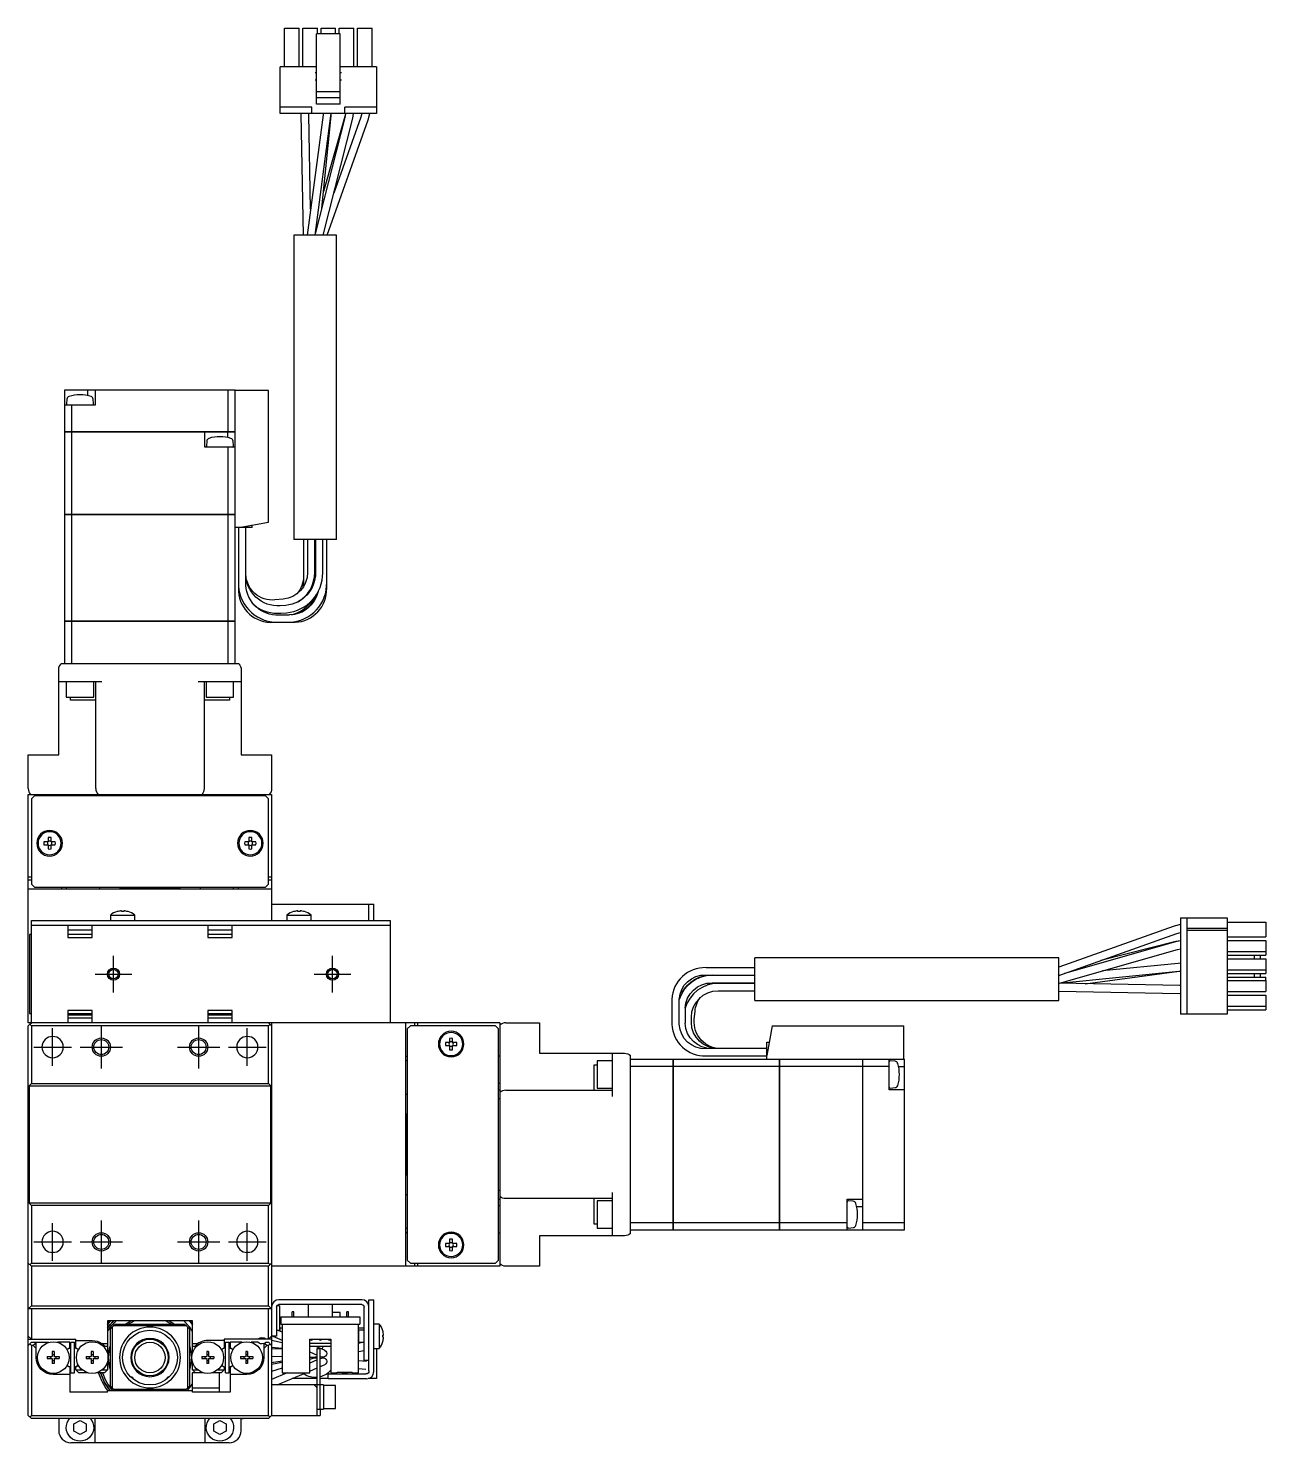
# Model space of a CAD drawing. Extents: x 0 to 1102, y -8 to 887.
# Drawn here: x 898.9 to 1102.3, y 330.4 to 562.8 of the extents above; entities that cross this region are included whole.
import ezdxf

# ---------------------------------------------------------------- set-up
doc = ezdxf.new("R2010")
doc.units = 0
doc.header["$LTSCALE"] = 0.5
doc.linetypes.add('CENTER', pattern=[50.8, 31.75, -6.35, 6.35, -6.35])
for name, color, linetype in [('MSM_CENTER', 1, 'CENTER'), ('MSM_CONTINUOUS', 7, 'CONTINUOUS'), ('MSM_NARROW', 5, 'CONTINUOUS')]:
    doc.layers.add(name, color=color, linetype=linetype)

msp = doc.modelspace()

# ---------------------------------------------------------------- linework, layer by layer
at = {"layer": 'MSM_CENTER'}
for p, q in [((912.9, 404.4), (912.9, 410.4)), ((948.9, 404.4), (948.9, 410.4)), ((909.9, 407.4), (915.9, 407.4)), ((945.9, 407.4), (951.9, 407.4)), ((902.9, 392.3), (902.9, 398.5)), ((910.9, 398.9), (910.9, 391.9)), ((926.9, 398.9), (926.9, 391.9)), ((934.9, 392.3), (934.9, 398.5)), ((899.8, 395.4), (906, 395.4)), ((907.4, 395.4), (914.4, 395.4)), ((923.4, 395.4), (930.4, 395.4)), ((931.8, 395.4), (938, 395.4)), ((902.9, 360.3), (902.9, 366.5)), ((910.9, 366.9), (910.9, 359.9)), ((926.9, 366.9), (926.9, 359.9)), ((934.9, 360.3), (934.9, 366.5)), ((899.8, 363.4), (906, 363.4)), ((907.4, 363.4), (914.4, 363.4)), ((923.4, 363.4), (930.4, 363.4)), ((931.8, 363.4), (938, 363.4))]:
    msp.add_line(p, q, dxfattribs=at)
at = {"layer": 'MSM_CONTINUOUS'}
for p, q in [((941.02, 556.45), (941.02, 562.8)), ((941.02, 562.8), (943.42, 562.8)), ((943.42, 556.45), (943.42, 562.8)), ((944.02, 556.45), (944.02, 562.8)), ((944.02, 562.8), (946.42, 562.8)), ((946.42, 561.91), (946.42, 562.8)), ((947.02, 561.91), (947.02, 562.8)), ((947.02, 562.8), (949.42, 562.8)), ((949.42, 561.91), (949.42, 562.8)), ((950.02, 561.91), (950.02, 562.8)), ((950.02, 562.8), (952.42, 562.8)), ((952.42, 556.45), (952.42, 562.8)), ((953.02, 556.45), (953.02, 562.8)), ((953.02, 562.8), (955.42, 562.8)), ((955.42, 556.45), (955.42, 562.8)), ((946.29, 550.35), (946.29, 561.91)), ((950.15, 561.91), (946.29, 561.91)), ((950.15, 550.35), (950.15, 561.91)), ((940.3, 548.8), (940.3, 556.45)), ((946.29, 556.45), (940.3, 556.45)), ((946.29, 555.5), (946.04, 555.5)), ((956.15, 556.45), (950.15, 556.45)), ((950.4, 555.5), (950.15, 555.5)), ((956.15, 556.45), (956.15, 548.8)), ((946.04, 554.35), (946.29, 554.35)), ((950.15, 554.35), (950.4, 554.35)), ((950.15, 552.37), (946.29, 552.37)), ((950.15, 551.35), (946.29, 551.35)), ((945.49, 549.82), (940.3, 549.82)), ((956.15, 548.8), (940.3, 548.8)), ((943.7, 548.8), (943.7, 548.69)), ((943.7, 548.8), (943.7, 548.62)), ((943.7, 548.69), (944.1, 528.8)), ((947.36, 548.56), (944.74, 528.8)), ((945, 548.65), (945, 548.8)), ((945.31, 533.1), (945, 548.65)), ((945.49, 548.8), (945.49, 549.82)), ((950.15, 550.35), (946.29, 550.35)), ((947.38, 548.8), (947.36, 548.56)), ((948.65, 548.39), (948.69, 548.8)), ((948.66, 548.39), (948.69, 548.8)), ((951.04, 548.8), (950.93, 548.31)), ((956.15, 549.82), (950.95, 549.82)), ((950.95, 548.8), (950.95, 549.82)), ((951.05, 548.8), (950.96, 548.36)), ((952.22, 548.04), (952.36, 548.8)), ((953.71, 548.8), (953.54, 548.2)), ((954.77, 547.77), (955.03, 548.8)), ((954.77, 547.76), (955.03, 548.8)), ((946.05, 528.8), (948.65, 548.39)), ((950.96, 548.36), (946.08, 529.02)), ((947.14, 533.22), (948.66, 548.39)), ((947.37, 528.8), (952.22, 548.04)), ((950.93, 548.31), (947.42, 535.99)), ((948.04, 528.8), (954.77, 547.77)), ((953.55, 548.2), (949.12, 535.73)), ((949.55, 528.8), (942.55, 528.8)), ((942.55, 528.8), (942.55, 478.8)), ((949.55, 478.8), (949.55, 528.8)), ((904.9, 496.51), (904.9, 503.4)), ((904.9, 503.4), (932.9, 503.4)), ((908.65, 503.4), (908.65, 502.46)), ((909.9, 503.4), (909.9, 500.9)), ((931.74, 496.51), (931.74, 503.4)), ((932.9, 465.4), (932.9, 503.4)), ((938.4, 503.3), (932.9, 503.3)), ((938.4, 481.67), (938.4, 503.3)), ((909.9, 500.9), (904.9, 500.9)), ((905.23, 501.88), (905.17, 501.11)), ((906.05, 496.51), (906.05, 500.9)), ((909.63, 501.11), (909.56, 501.88)), ((904.9, 496.51), (932.9, 496.51)), ((904.9, 482.9), (904.9, 496.5)), ((932.9, 496.5), (904.9, 496.5)), ((904.91, 496.5), (904.91, 496.51)), ((906.05, 482.9), (906.05, 496.5)), ((906.06, 496.5), (906.06, 496.51)), ((927.9, 494), (927.9, 496.5)), ((931.65, 496.5), (931.65, 495.57)), ((931.74, 496.5), (931.74, 496.51)), ((932.89, 496.5), (932.89, 496.51)), ((932.9, 494), (927.9, 494)), ((928.23, 494.99), (928.17, 494.22)), ((931.74, 482.9), (931.74, 494)), ((932.63, 494.22), (932.56, 494.99)), ((904.9, 482.9), (932.9, 482.9)), ((904.9, 465.4), (904.9, 482.89)), ((932.9, 482.89), (904.9, 482.89)), ((904.91, 482.9), (904.91, 482.89)), ((906.05, 465.4), (906.05, 482.89)), ((906.06, 482.9), (906.06, 482.89)), ((931.74, 482.9), (931.74, 482.89)), ((931.74, 465.4), (931.74, 482.89)), ((932.89, 482.9), (932.89, 482.89)), ((933.5, 480.8), (938.4, 481.67)), ((935.7, 480.8), (935.7, 481.19)), ((935.7, 480.8), (932.9, 480.8)), ((933.45, 480.8), (933.45, 470.8)), ((934.65, 471.8), (934.65, 480.8)), ((949.55, 478.8), (942.55, 478.8)), ((944.15, 478.8), (944.15, 471.8)), ((944.8, 478.8), (944.8, 473.38)), ((946, 473.38), (946, 478.8)), ((946.1, 478.8), (946.1, 473.36)), ((947.3, 473.36), (947.3, 478.8)), ((947.95, 470.8), (947.95, 478.8)), ((944.15, 471.8), (944.02, 470.88)), ((940.8, 469), (939.41, 468.88)), ((941.24, 467.97), (940.31, 467.9)), ((904.9, 465.4), (932.9, 465.4)), ((904.9, 458.4), (904.9, 465.39)), ((932.9, 465.39), (904.9, 465.39)), ((904.91, 465.4), (904.91, 465.39)), ((906.05, 458.4), (906.05, 465.39)), ((906.06, 465.4), (906.06, 465.39)), ((931.74, 465.4), (931.74, 465.39)), ((931.74, 458.4), (931.74, 465.39)), ((932.89, 465.4), (932.89, 465.39)), ((932.9, 458.4), (932.9, 465.39)), ((938.65, 465.2), (942.74, 465.2)), ((941.82, 466.4), (939.57, 466.4)), ((940.41, 466.7), (941.33, 466.78)), ((933.51, 458.4), (904.28, 458.4)), ((903.9, 443.4), (903.9, 457.4)), ((933.9, 457.4), (933.9, 443.4)), ((911, 455.4), (903.9, 455.4)), ((905.15, 455.4), (905.15, 452.9)), ((909.65, 452.9), (909.65, 455.4)), ((910, 437.9), (910, 455.4)), ((933.9, 455.4), (926.8, 455.4)), ((927.8, 455.4), (927.8, 437.9)), ((928.15, 455.4), (928.15, 452.9)), ((932.65, 452.9), (932.65, 455.4)), ((905.15, 452.9), (909.65, 452.9)), ((905.82, 452.4), (905.82, 452.9)), ((910, 452.4), (905.82, 452.4)), ((931.98, 452.4), (927.8, 452.4)), ((928.15, 452.9), (932.65, 452.9)), ((931.98, 452.9), (931.98, 452.4)), ((898.9, 443.4), (903.9, 443.4)), ((898.9, 437.9), (898.9, 443.4)), ((933.9, 443.4), (938.9, 443.4)), ((938.9, 443.4), (938.9, 437.9)), ((898.9, 399.4), (898.9, 436.9)), ((898.9, 436.9), (938.9, 436.9)), ((899.9, 436.7), (899.4, 436.2)), ((899.4, 436.2), (899.4, 422.2)), ((937.9, 436.7), (899.9, 436.7)), ((904.4, 436.9), (904.4, 436.7)), ((908.9, 436.9), (908.9, 436.7)), ((909.9, 436.7), (909.9, 436.9)), ((911.4, 436.9), (911.4, 436.7)), ((926.4, 436.7), (926.4, 436.9)), ((927.9, 436.7), (927.9, 436.9)), ((928.9, 436.7), (928.9, 436.9)), ((933.4, 436.7), (933.4, 436.9)), ((938.4, 436.2), (937.9, 436.7)), ((938.4, 422.2), (938.4, 436.2)), ((938.9, 436.9), (938.9, 416.2)), ((902.16, 429.14), (901.48, 429.14)), ((901.48, 428.66), (902.16, 428.66)), ((902.16, 429.82), (902.16, 429.14)), ((902.16, 428.66), (902.16, 427.98)), ((902.64, 429.14), (902.64, 429.82)), ((903.32, 429.14), (902.64, 429.14)), ((902.64, 428.66), (903.32, 428.66)), ((902.64, 427.98), (902.64, 428.66)), ((935.16, 429.14), (934.48, 429.14)), ((934.48, 428.66), (935.16, 428.66)), ((935.16, 429.82), (935.16, 429.14)), ((935.16, 428.66), (935.16, 427.98)), ((935.64, 429.14), (935.64, 429.82)), ((936.32, 429.14), (935.64, 429.14)), ((935.64, 428.66), (936.32, 428.66)), ((935.64, 427.98), (935.64, 428.66)), ((898.9, 423.4), (899.4, 423.4)), ((938.4, 423.4), (938.9, 423.4)), ((898.9, 422.9), (899.4, 422.9)), ((898.9, 421.4), (938.9, 421.4)), ((899.4, 422.2), (899.9, 421.7)), ((899.9, 421.7), (937.9, 421.7)), ((904.4, 421.4), (904.4, 421.7)), ((905.15, 421.7), (905.15, 421.4)), ((910.65, 421.4), (910.65, 421.7)), ((913.9, 421.7), (913.9, 421.6)), ((913.9, 421.6), (923.9, 421.6)), ((913.9, 421.6), (914.1, 421.4)), ((923.7, 421.4), (923.9, 421.6)), ((923.9, 421.6), (923.9, 421.7)), ((927.15, 421.7), (927.15, 421.4)), ((932.65, 421.4), (932.65, 421.7)), ((933.4, 421.7), (933.4, 421.4)), ((937.9, 421.7), (938.4, 422.2)), ((938.4, 422.9), (938.9, 422.9)), ((938.9, 418.9), (955.7, 418.9)), ((954.9, 416.2), (954.9, 418.9)), ((955.7, 416.2), (955.7, 418.9)), ((899.4, 416.2), (958.4, 416.2)), ((899.4, 399.4), (899.4, 416.2)), ((912.4, 417.1), (916.4, 417.1)), ((912.4, 417.1), (912.4, 416.2)), ((913.51, 417.67), (913.51, 417.68)), ((914.22, 417.67), (914.22, 417.79)), ((914.58, 417.67), (914.22, 417.67)), ((914.58, 417.79), (914.58, 417.67)), ((915.29, 417.68), (915.28, 417.67)), ((916.4, 416.2), (916.4, 417.1)), ((941.4, 417.1), (945.4, 417.1)), ((941.4, 417.1), (941.4, 416.2)), ((942.51, 417.67), (942.51, 417.68)), ((943.22, 417.67), (943.22, 417.79)), ((943.58, 417.67), (943.22, 417.67)), ((943.58, 417.79), (943.58, 417.67)), ((944.29, 417.68), (944.28, 417.67)), ((945.4, 416.2), (945.4, 417.1)), ((958.4, 416.2), (958.4, 399.4)), ((1088.3, 416.65), (1088.3, 400.8)), ((1088.3, 416.65), (1095.95, 416.65)), ((1089.32, 416.65), (1089.32, 400.8)), ((1095.95, 416.65), (1095.95, 400.8)), ((899.1, 413.9), (899.1, 400.9)), ((899.4, 413.9), (899.1, 413.9)), ((958.4, 415.4), (899.4, 415.4)), ((905.4, 415.4), (905.4, 413.4)), ((909.4, 414.6), (905.4, 414.6)), ((909.4, 413.9), (905.4, 413.9)), ((909.4, 413.4), (909.4, 415.4)), ((928.4, 415.4), (928.4, 413.4)), ((932.4, 414.6), (928.4, 414.6)), ((932.4, 413.9), (928.4, 413.9)), ((932.4, 413.4), (932.4, 415.4)), ((1087.26, 415.28), (1068.3, 408.54)), ((1068.3, 407.16), (1087.7, 414.05)), ((1088.3, 415.54), (1087.26, 415.28)), ((1087.69, 414.05), (1088.3, 414.21)), ((1087.7, 414.05), (1088.3, 414.22)), ((1095.95, 414.87), (1089.32, 414.87)), ((1095.95, 414.57), (1089.32, 414.57)), ((1095.95, 415.92), (1102.3, 415.92)), ((1102.3, 415.92), (1102.3, 413.52)), ((905.4, 413.4), (909.4, 413.4)), ((928.4, 413.4), (932.4, 413.4)), ((1068.38, 405.9), (1087.8, 411.43)), ((1087.45, 412.69), (1069.23, 407.49)), ((1087.53, 412.73), (1075.22, 409.62)), ((1088.3, 412.86), (1087.45, 412.69)), ((1088.3, 412.87), (1087.53, 412.73)), ((1087.8, 411.43), (1088.3, 411.55)), ((1095.95, 413.52), (1102.3, 413.52)), ((1095.95, 412.92), (1102.3, 412.92)), ((1102.3, 412.92), (1102.3, 411.12)), ((1018.3, 403.05), (1018.3, 410.05)), ((1068.3, 410.05), (1018.3, 410.05)), ((1068.3, 403.05), (1068.3, 410.05)), ((1087.89, 409.16), (1075.48, 407.92)), ((1088.3, 409.19), (1087.89, 409.16)), ((1095.95, 411.12), (1102.3, 411.12)), ((1095.95, 410.52), (1102.3, 410.52)), ((1095.95, 409.92), (1102.3, 409.92)), ((1100.41, 410.52), (1100.41, 409.92)), ((1101.41, 410.52), (1101.41, 409.92)), ((1102.3, 411.12), (1102.3, 410.52)), ((1102.3, 409.92), (1102.3, 408.12)), ((1009.76, 407.05), (1009.35, 406.82)), ((1018.3, 408.45), (1010.3, 408.45)), ((1010.3, 407.25), (1018.3, 407.25)), ((1018.3, 407.15), (1011.3, 407.15)), ((1068.42, 405.91), (1088.02, 407.87)), ((1072.6, 405.82), (1088.05, 407.86)), ((1088.02, 407.87), (1088.3, 407.89)), ((1095.95, 408.12), (1102.3, 408.12)), ((1095.95, 407.52), (1102.3, 407.52)), ((1095.95, 406.92), (1102.3, 406.92)), ((1100.41, 407.52), (1100.41, 406.92)), ((1101.41, 407.52), (1101.41, 406.92)), ((1102.3, 408.12), (1102.3, 407.52)), ((1102.3, 406.32), (1102.3, 406.92)), ((1010.59, 405.8), (1010.56, 405.79)), ((1010.56, 405.79), (1010.58, 405.8)), ((1010.58, 405.8), (1011.8, 405.95)), ((1011.3, 405.85), (1010.59, 405.8)), ((1011.3, 405.95), (1018.3, 405.95)), ((1018.3, 405.85), (1011.3, 405.85)), ((1012.3, 404.65), (1018.3, 404.65)), ((1088.21, 405.5), (1068.3, 405.9)), ((1068.3, 404.6), (1088.19, 404.2)), ((1088.3, 405.5), (1088.15, 405.5)), ((1088.3, 405.5), (1088.21, 405.5)), ((1095.95, 406.32), (1102.3, 406.32)), ((1095.95, 404.52), (1102.3, 404.52)), ((1102.3, 406.32), (1102.3, 404.52)), ((1004.7, 403.25), (1004.7, 399.15)), ((1005.9, 399.15), (1005.9, 403.25)), ((1005.91, 403.25), (1005.9, 403.21)), ((1018.3, 403.05), (1068.3, 403.05)), ((1088.19, 404.2), (1088.3, 404.2)), ((1095.95, 403.92), (1102.3, 403.92)), ((1095.95, 402.12), (1102.3, 402.12)), ((1102.3, 403.92), (1102.3, 402.12)), ((1102.3, 402.12), (1102.3, 401.52)), ((899.1, 400.9), (899.4, 400.9)), ((905.4, 401.4), (905.4, 399.4)), ((909.4, 401.4), (905.4, 401.4)), ((905.4, 400.9), (909.4, 400.9)), ((905.4, 400.7), (909.4, 400.7)), ((905.4, 400.2), (906.34, 400.2)), ((906.34, 400.2), (908.45, 400.2)), ((908.45, 400.2), (909.4, 400.2)), ((909.4, 399.4), (909.4, 401.4)), ((932.4, 401.4), (928.4, 401.4)), ((928.4, 401.4), (928.4, 399.4)), ((928.4, 400.9), (932.4, 400.9)), ((928.4, 400.7), (932.4, 400.7)), ((928.4, 400.2), (929.34, 400.2)), ((929.34, 400.2), (931.45, 400.2)), ((931.45, 400.2), (932.4, 400.2)), ((932.4, 399.4), (932.4, 401.4)), ((1006.9, 399.31), (1006.9, 401.79)), ((1007.9, 399.46), (1007.9, 400.34)), ((1008.37, 399.92), (1008.49, 401.3)), ((1095.95, 400.8), (1088.3, 400.8)), ((1095.95, 401.52), (1102.3, 401.52)), ((976.4, 399.4), (898.9, 399.4)), ((898.9, 398.9), (899.15, 399.15)), ((898.9, 334.9), (898.9, 398.9)), ((899.15, 399.15), (899.4, 399.4)), ((899.15, 399.15), (899.4, 398.9)), ((899.4, 398.9), (899.4, 389.4)), ((938.4, 398.9), (899.4, 398.9)), ((938.4, 399.4), (938.9, 398.9)), ((938.4, 398.9), (938.65, 399.15)), ((938.4, 389.4), (938.4, 398.9)), ((938.9, 399.4), (938.9, 334.9)), ((960.9, 399.4), (960.9, 359.4)), ((961.7, 398.9), (961.2, 398.4)), ((961.2, 398.4), (961.2, 360.4)), ((975.7, 398.9), (961.7, 398.9)), ((962.4, 399.4), (962.4, 398.9)), ((962.9, 399.4), (962.9, 398.9)), ((976.2, 398.4), (975.7, 398.9)), ((976.2, 360.4), (976.2, 398.4)), ((976.4, 399.4), (976.4, 359.4)), ((977.4, 399.4), (982.9, 399.4)), ((982.9, 399.4), (982.9, 394.4)), ((1021.16, 398.9), (1020.3, 394)), ((1021.16, 398.9), (1042.8, 398.9)), ((1042.8, 393.4), (1042.8, 398.9)), ((968.16, 396.14), (967.48, 396.14)), ((967.48, 395.66), (968.16, 395.66)), ((968.16, 396.82), (968.16, 396.14)), ((968.16, 395.66), (968.16, 394.98)), ((968.64, 396.14), (968.64, 396.82)), ((969.32, 396.14), (968.64, 396.14)), ((968.64, 394.98), (968.64, 395.66)), ((968.64, 395.66), (969.32, 395.66)), ((1020.3, 395.15), (1010.3, 395.15)), ((1012.78, 395.15), (1012.54, 395.16)), ((1020.3, 393.4), (1020.3, 396.2)), ((1020.3, 396.2), (1020.68, 396.2)), ((960.9, 393.9), (961.2, 393.9)), ((961.2, 393.15), (960.9, 393.15)), ((976.4, 393.9), (976.2, 393.9)), ((982.9, 394.4), (996.9, 394.4)), ((992.4, 393.15), (992.4, 388.65)), ((994.9, 393.15), (992.4, 393.15)), ((994.9, 387.3), (994.9, 394.4)), ((997.9, 364.78), (997.9, 394.02)), ((997.9, 393.4), (1004.89, 393.4)), ((1004.89, 365.4), (1004.89, 393.4)), ((1004.9, 393.39), (1004.89, 393.39)), ((1004.9, 393.4), (1004.9, 365.4)), ((1004.9, 393.4), (1042.9, 393.4)), ((1010.3, 393.95), (1020.3, 393.95)), ((1022.39, 365.4), (1022.39, 393.4)), ((1022.4, 393.39), (1022.39, 393.39)), ((1022.4, 393.4), (1022.4, 365.4)), ((1036, 393.4), (1036, 365.4)), ((1036, 393.39), (1036.01, 393.39)), ((1036.01, 393.4), (1036.01, 365.4)), ((1040.4, 388.4), (1040.4, 393.4)), ((1041.37, 393.07), (1040.6, 393.13)), ((1042.9, 365.4), (1042.9, 393.4)), ((991.9, 392.48), (992.4, 392.48)), ((991.9, 388.3), (991.9, 392.48)), ((997.9, 392.25), (1004.89, 392.25)), ((1004.9, 392.24), (1004.89, 392.24)), ((1004.9, 392.25), (1022.39, 392.25)), ((1022.4, 392.24), (1022.39, 392.24)), ((1022.4, 392.25), (1036, 392.25)), ((1036, 392.24), (1036.01, 392.24)), ((1036.01, 392.25), (1040.4, 392.25)), ((1042.9, 392.15), (1041.95, 392.15)), ((899.4, 389.4), (899.05, 389.05)), ((899.05, 389.05), (899.05, 369.75)), ((899.05, 389.05), (938.75, 389.05)), ((899.4, 389.4), (938.4, 389.4)), ((938.75, 389.05), (938.4, 389.4)), ((938.75, 369.75), (938.75, 389.05)), ((976.4, 389.4), (976.2, 389.4)), ((976.2, 388.4), (976.4, 388.4)), ((977.4, 388.3), (994.9, 388.3)), ((992.4, 388.65), (994.9, 388.65)), ((1042.9, 388.4), (1040.4, 388.4)), ((1040.6, 388.67), (1041.37, 388.74)), ((960.9, 387.65), (961.2, 387.65)), ((976.4, 386.9), (976.2, 386.9)), ((961.1, 384.4), (960.9, 384.2)), ((961.1, 384.4), (961.1, 374.4)), ((961.2, 384.4), (961.1, 384.4)), ((960.9, 374.6), (961.1, 374.4)), ((961.1, 374.4), (961.2, 374.4)), ((976.2, 371.9), (976.4, 371.9)), ((899.05, 369.75), (899.4, 369.4)), ((938.75, 369.75), (899.05, 369.75)), ((938.4, 369.4), (938.75, 369.75)), ((961.2, 371.15), (960.9, 371.15)), ((976.2, 370.4), (976.4, 370.4)), ((994.9, 370.5), (977.4, 370.5)), ((991.9, 366.32), (991.9, 370.5)), ((992.4, 370.15), (992.4, 365.65)), ((994.9, 370.15), (992.4, 370.15)), ((994.9, 364.4), (994.9, 371.5)), ((1033.5, 370.4), (1036, 370.4)), ((1033.5, 365.4), (1033.5, 370.4)), ((1034.48, 370.07), (1033.71, 370.13)), ((899.4, 369.4), (899.4, 359.9)), ((938.4, 369.4), (899.4, 369.4)), ((938.4, 359.9), (938.4, 369.4)), ((976.2, 369.4), (976.4, 369.4)), ((1036, 369.15), (1035.06, 369.15)), ((960.9, 365.65), (961.2, 365.65)), ((961.2, 364.9), (960.9, 364.9)), ((976.2, 364.9), (976.4, 364.9)), ((992.4, 366.32), (991.9, 366.32)), ((992.4, 365.65), (994.9, 365.65)), ((997.9, 366.56), (1004.89, 366.56)), ((997.9, 365.4), (1004.89, 365.4)), ((1004.9, 366.57), (1004.89, 366.57)), ((1004.9, 365.41), (1004.89, 365.41)), ((1004.9, 366.56), (1022.39, 366.56)), ((1004.9, 365.4), (1022.39, 365.4)), ((1022.4, 366.57), (1022.39, 366.57)), ((1022.4, 365.41), (1022.39, 365.41)), ((1022.4, 366.56), (1033.5, 366.56)), ((1022.4, 365.4), (1036, 365.4)), ((1033.71, 365.67), (1034.48, 365.74)), ((1036, 366.57), (1036.01, 366.57)), ((1036, 365.41), (1036.01, 365.41)), ((1036.01, 366.56), (1042.9, 366.56)), ((1036.01, 365.4), (1042.9, 365.4)), ((968.16, 363.14), (967.48, 363.14)), ((967.48, 362.66), (968.16, 362.66)), ((968.16, 363.82), (968.16, 363.14)), ((968.16, 362.66), (968.16, 361.98)), ((968.64, 363.14), (968.64, 363.82)), ((969.32, 363.14), (968.64, 363.14)), ((968.64, 361.98), (968.64, 362.66)), ((968.64, 362.66), (969.32, 362.66)), ((996.9, 364.4), (982.9, 364.4)), ((982.9, 364.4), (982.9, 359.4)), ((903.1, 361.66), (902.7, 361.66)), ((935.1, 361.66), (934.7, 361.66)), ((961.2, 360.4), (961.7, 359.9)), ((975.7, 359.9), (976.2, 360.4)), ((899.4, 359.4), (898.9, 359.9)), ((899.4, 359.9), (899.15, 359.65)), ((899.4, 359.9), (938.4, 359.9)), ((899.4, 359.4), (899.4, 352.9)), ((938.4, 359.4), (899.4, 359.4)), ((938.9, 359.9), (938.4, 359.4)), ((938.65, 359.65), (938.4, 359.9)), ((938.4, 352.9), (938.4, 359.4)), ((976.4, 359.4), (938.9, 359.4)), ((961.7, 359.9), (975.7, 359.9)), ((962.4, 359.9), (962.4, 359.4)), ((962.9, 359.9), (962.9, 359.4)), ((982.9, 359.4), (977.4, 359.4)), ((953.7, 353.9), (940.1, 353.9)), ((954.9, 342.2), (954.9, 353.9)), ((954.9, 353.9), (955.7, 353.9)), ((955.7, 342.1), (955.7, 353.9)), ((898.9, 352.4), (899.4, 352.9)), ((938.9, 352.4), (898.9, 352.4)), ((899.4, 352.9), (938.4, 352.9)), ((899.4, 352.4), (899.4, 347.4)), ((938.4, 352.9), (938.9, 352.4)), ((938.4, 347.4), (938.4, 352.4)), ((939.7, 352.7), (939.7, 347.9)), ((940.2, 352.9), (939.75, 352.9)), ((953.7, 353.1), (940.1, 353.1)), ((940.2, 352.9), (940.2, 348.9)), ((940.4, 351.1), (953.4, 351.1)), ((940.4, 351.1), (940.4, 349.9)), ((942.27, 351.1), (942.27, 351.9)), ((942.52, 351.9), (942.27, 351.9)), ((942.52, 351.1), (942.52, 351.9)), ((944.9, 353.1), (944.9, 351.1)), ((948.9, 351.1), (948.9, 353.1)), ((950.15, 351.78), (948.9, 351.78)), ((950.15, 351.1), (950.15, 351.78)), ((951.52, 351.9), (951.27, 351.9)), ((951.27, 351.1), (951.27, 351.9)), ((951.52, 351.1), (951.52, 351.9)), ((953.4, 351.1), (953.4, 349.9)), ((954.1, 343.9), (954.1, 352.7)), ((925.9, 350.4), (911.9, 350.4)), ((911.9, 350.4), (911.9, 345.12)), ((912.4, 349.1), (913.2, 349.9)), ((912.4, 339.7), (912.4, 349.1)), ((912.7, 349.4), (912.7, 339.4)), ((924.9, 349.6), (912.9, 349.6)), ((913.2, 349.9), (924.6, 349.9)), ((924.6, 349.9), (925.4, 349.1)), ((925.1, 339.4), (925.1, 349.4)), ((925.4, 349.1), (925.4, 339.7)), ((925.9, 345.12), (925.9, 350.4)), ((939.7, 348.9), (940.2, 348.9)), ((940.65, 348.55), (939.82, 348.9)), ((940.65, 349.21), (940.3, 349.21)), ((940.3, 348.7), (940.3, 349.21)), ((940.4, 349.9), (953.4, 349.9)), ((940.65, 349.9), (940.65, 341.9)), ((953.15, 341.9), (953.15, 349.9)), ((954.1, 349.21), (953.15, 349.21)), ((953.2, 348.9), (953.15, 348.85)), ((953.2, 348.9), (953.2, 346.9)), ((954.1, 348.9), (953.2, 348.9)), ((956.59, 349.9), (955.7, 349.9)), ((956.59, 349.9), (956.59, 345.9)), ((957.17, 348.79), (957.17, 348.79)), ((898.9, 347.9), (899.4, 347.4)), ((898.9, 347.4), (906.7, 347.4)), ((899.4, 346.9), (898.9, 346.4)), ((899.4, 346.4), (899.15, 346.65)), ((899.4, 346.9), (902.28, 346.9)), ((899.7, 346.4), (899.4, 346.4)), ((899.4, 346.4), (899.4, 334.9)), ((900.2, 346.76), (899.7, 346.4)), ((899.7, 346.4), (900.2, 345.9)), ((900.2, 344.4), (900.2, 346.9)), ((905.7, 346.9), (903.71, 346.9)), ((905.7, 345.95), (905.7, 346.9)), ((905.9, 341.9), (905.9, 346.9)), ((905.9, 346.9), (906.5, 346.9)), ((906.5, 341.9), (906.5, 346.9)), ((906.7, 345.95), (906.7, 347.4)), ((906.7, 347.2), (909.4, 347.2)), ((910.99, 346.7), (911.9, 346.7)), ((925.9, 346.7), (926.8, 346.7)), ((931.1, 347.2), (928.4, 347.2)), ((938.9, 347.4), (931.1, 347.4)), ((931.1, 347.4), (931.1, 345.95)), ((931.3, 341.9), (931.3, 346.9)), ((931.3, 346.9), (931.9, 346.9)), ((931.9, 341.9), (931.9, 346.9)), ((934.08, 346.9), (932.1, 346.9)), ((932.1, 346.9), (932.1, 345.95)), ((936.64, 346.9), (935.51, 346.9)), ((937.6, 346.7), (937.6, 344.4)), ((937.6, 345.9), (938.1, 346.4)), ((937.65, 346.72), (937.96, 346.9)), ((938.1, 346.4), (937.65, 346.72)), ((937.96, 346.9), (938.4, 346.9)), ((938.4, 346.4), (938.1, 346.4)), ((938.4, 347.4), (938.9, 347.9)), ((938.4, 346.9), (938.9, 346.4)), ((938.65, 346.65), (938.4, 346.4)), ((938.4, 334.9), (938.4, 346.4)), ((939.7, 347.9), (938.9, 347.9)), ((938.9, 347.23), (940.65, 346.85)), ((939.1, 347.9), (940.65, 347.25)), ((945.15, 347.4), (948.65, 347.4)), ((945.15, 341.9), (945.15, 347.4)), ((948.65, 346.7), (945.15, 346.7)), ((948.65, 347.4), (948.65, 341.9)), ((953.15, 346.95), (953.2, 346.9)), ((954.1, 346.9), (953.15, 346.73)), ((953.2, 346.9), (954.1, 346.9)), ((957.17, 348.08), (957.29, 348.08)), ((957.17, 347.72), (957.17, 348.08)), ((957.29, 347.72), (957.17, 347.72)), ((957.17, 347.01), (957.17, 347.02)), ((902, 344.55), (902.79, 344.55)), ((902, 344.55), (902, 344.26)), ((902, 344.26), (902.79, 344.26)), ((902.53, 344.55), (902.53, 344.26)), ((903.14, 345.4), (902.85, 345.4)), ((902.85, 345.4), (902.85, 344.61)), ((902.85, 344.87), (903.14, 344.87)), ((902.85, 344.2), (902.85, 343.4)), ((903.14, 345.4), (903.14, 344.61)), ((903.14, 344.2), (903.14, 343.4)), ((903.2, 344.55), (904, 344.55)), ((903.2, 344.26), (904, 344.26)), ((903.47, 344.26), (903.47, 344.55)), ((904, 344.55), (904, 344.26)), ((905.44, 345.8), (905.7, 345.95)), ((906.7, 345.95), (906.92, 345.82)), ((908.4, 344.55), (909.19, 344.55)), ((908.4, 344.55), (908.4, 344.26)), ((908.4, 344.26), (909.19, 344.26)), ((908.93, 344.55), (908.93, 344.26)), ((909.54, 345.4), (909.25, 345.4)), ((909.25, 345.4), (909.25, 344.61)), ((909.25, 344.87), (909.54, 344.87)), ((909.25, 344.2), (909.25, 343.4)), ((909.54, 345.4), (909.54, 344.61)), ((909.54, 344.2), (909.54, 343.4)), ((909.6, 344.55), (910.4, 344.55)), ((909.6, 344.26), (910.4, 344.26)), ((909.87, 344.26), (909.87, 344.55)), ((910.4, 344.55), (910.4, 344.26)), ((911.9, 346.2), (911.54, 346.2)), ((916.03, 345.71), (916.1, 345.78)), ((916.1, 345.84), (916.1, 345.78)), ((926.25, 346.2), (925.9, 346.2)), ((927.4, 344.55), (928.19, 344.55)), ((927.4, 344.55), (927.4, 344.26)), ((927.4, 344.26), (928.19, 344.26)), ((927.93, 344.55), (927.93, 344.26)), ((928.54, 345.4), (928.25, 345.4)), ((928.25, 345.4), (928.25, 344.61)), ((928.25, 344.87), (928.54, 344.87)), ((928.25, 344.2), (928.25, 343.4)), ((928.54, 345.4), (928.54, 344.61)), ((928.54, 344.2), (928.54, 343.4)), ((928.6, 344.55), (929.4, 344.55)), ((928.6, 344.26), (929.4, 344.26)), ((928.87, 344.26), (928.87, 344.55)), ((929.4, 344.55), (929.4, 344.26)), ((931.1, 345.95), (930.87, 345.82)), ((932.1, 345.95), (932.36, 345.8)), ((933.8, 344.55), (934.59, 344.55)), ((933.8, 344.55), (933.8, 344.26)), ((933.8, 344.26), (934.59, 344.26)), ((934.33, 344.55), (934.33, 344.26)), ((934.94, 345.4), (934.65, 345.4)), ((934.65, 345.4), (934.65, 344.61)), ((934.65, 344.87), (934.94, 344.87)), ((934.65, 344.2), (934.65, 343.4)), ((934.94, 345.4), (934.94, 344.61)), ((934.94, 344.2), (934.94, 343.4)), ((935, 344.55), (935.8, 344.55)), ((935, 344.26), (935.8, 344.26)), ((935.27, 344.26), (935.27, 344.55)), ((935.8, 344.55), (935.8, 344.26)), ((938.9, 346.09), (940.65, 345.95)), ((940.65, 345.76), (938.9, 345.8)), ((938.9, 344.6), (940.65, 344.56)), ((940.3, 345.77), (940.3, 345.97)), ((948.65, 346.2), (945.15, 346.2)), ((945.15, 345.33), (946.4, 344.8)), ((945.15, 344.47), (946.03, 344.45)), ((945.86, 344.32), (945.15, 344.09)), ((946.4, 344), (945.15, 343.47)), ((947.58, 345.6), (946.17, 346.2)), ((946.4, 345.9), (946.9, 345.9)), ((946.4, 334.9), (946.4, 345.9)), ((946.9, 335.9), (946.9, 345.9)), ((946.9, 344.59), (947.11, 344.5)), ((947.11, 344.3), (946.9, 344.21)), ((953.15, 345.41), (954.1, 345.58)), ((955.7, 345.9), (956.59, 345.9)), ((956.15, 345.9), (956.15, 340.93)), ((902.85, 343.93), (903.14, 343.93)), ((903.14, 343.4), (902.85, 343.4)), ((905.7, 342.85), (905.44, 343)), ((905.7, 342.85), (905.7, 338.7)), ((905.9, 341.9), (906.5, 341.9)), ((906.99, 343.02), (906.7, 342.85)), ((906.7, 342.4), (906.7, 342.85)), ((906.7, 342.4), (907.74, 342.4)), ((907.2, 341.9), (906.7, 342.4)), ((908.68, 341.9), (907.2, 341.9)), ((909.25, 343.93), (909.54, 343.93)), ((909.54, 343.4), (909.25, 343.4)), ((911.4, 341.9), (910.11, 341.9)), ((911.06, 342.4), (911.9, 342.4)), ((911.9, 342.4), (911.4, 341.9)), ((911.9, 343.69), (911.9, 342.4)), ((916.1, 343.03), (916.03, 343.09)), ((916.1, 343.03), (916.1, 342.96)), ((927.68, 341.9), (925.85, 341.9)), ((925.85, 341.9), (925.85, 338.9)), ((925.9, 342.4), (925.9, 343.69)), ((925.9, 342.4), (926.74, 342.4)), ((926.4, 341.9), (925.9, 342.4)), ((928.25, 343.93), (928.54, 343.93)), ((928.54, 343.4), (928.25, 343.4)), ((930.6, 341.9), (929.11, 341.9)), ((930.06, 342.4), (931.1, 342.4)), ((930.35, 338.7), (930.35, 341.9)), ((931.1, 342.4), (930.6, 341.9)), ((930.8, 343.02), (931.1, 342.85)), ((931.1, 342.85), (931.1, 342.4)), ((931.3, 341.9), (931.9, 341.9)), ((932.36, 343), (932.1, 342.85)), ((932.1, 342.85), (932.1, 338.7)), ((934.65, 343.93), (934.94, 343.93)), ((934.94, 343.4), (934.65, 343.4)), ((938.9, 343.6), (940.65, 343.85)), ((940.65, 343.58), (938.9, 343.24)), ((940.65, 342.65), (938.9, 342.09)), ((941.46, 341.9), (938.9, 340.81)), ((939.82, 339.9), (944.53, 341.9)), ((940.3, 343.51), (940.3, 343.8)), ((940.65, 341.9), (945.15, 341.9)), ((945.15, 342.17), (946.4, 342.7)), ((946.9, 342.91), (947.58, 343.2)), ((948.2, 340.9), (948.2, 341.7)), ((948.2, 341.7), (954.4, 341.7)), ((948.65, 341.9), (949.65, 341.9)), ((949.65, 342), (952.15, 342)), ((949.65, 341.9), (949.65, 342)), ((950.45, 342), (950.45, 341.9)), ((950.45, 341.9), (951.35, 341.9)), ((950.82, 342), (950.82, 341.9)), ((950.97, 342), (950.97, 341.9)), ((951.35, 342), (951.35, 341.9)), ((952.15, 341.9), (952.15, 342)), ((952.15, 341.9), (953.15, 341.9)), ((954.51, 343.75), (953.15, 343.87)), ((953.15, 342.57), (954.39, 342.46)), ((954.9, 343.9), (954.1, 343.9)), ((905.7, 341.6), (903, 341.6)), ((913.2, 338.9), (912.4, 339.7)), ((915.73, 341.2), (915.92, 341.2)), ((916.15, 340.98), (915.92, 341.2)), ((916.15, 340.98), (915.98, 340.98)), ((916.15, 340.84), (916.15, 340.98)), ((916.15, 340.84), (916.15, 340.84)), ((917.83, 341.44), (917.83, 341.44)), ((921.87, 341.2), (921.65, 340.98)), ((921.82, 340.98), (921.65, 340.98)), ((921.65, 340.98), (921.65, 340.84)), ((921.87, 341.2), (922.06, 341.2)), ((924.9, 339.2), (925.1, 339.4)), ((925.4, 339.7), (925.1, 339.4)), ((925.85, 339.4), (930.35, 339.4)), ((934.8, 341.6), (932.1, 341.6)), ((938.9, 340.83), (939.03, 340.87)), ((947.4, 339.9), (938.9, 339.9)), ((946.4, 340.93), (942.25, 340.93)), ((945.9, 339.9), (946.4, 339.4)), ((946.4, 335.9), (946.4, 339.9)), ((948.2, 340.93), (946.9, 340.93)), ((947.4, 339.9), (947.4, 335.9)), ((949.4, 339.8), (947.4, 339.8)), ((954.5, 340.9), (948.2, 340.9)), ((949.4, 336), (949.4, 339.8)), ((956.15, 340.93), (954.77, 340.93)), ((911.9, 338.7), (905.7, 338.7)), ((911.9, 338.7), (911.9, 338.9)), ((925.9, 338.9), (911.9, 338.9)), ((912.9, 339.2), (924.9, 339.2)), ((924.9, 339.2), (924.6, 338.9)), ((925.9, 338.7), (925.9, 338.9)), ((932.1, 338.7), (925.9, 338.7)), ((898.9, 334.9), (899.4, 334.4)), ((899.15, 334.65), (899.4, 334.9)), ((899.4, 334.9), (938.4, 334.9)), ((938.9, 334.9), (938.4, 334.4)), ((938.4, 334.9), (938.65, 334.65)), ((938.9, 334.9), (946.9, 334.9)), ((946.4, 335.9), (947.4, 335.9)), ((946.9, 335.9), (946.9, 334.9)), ((947.4, 336), (949.4, 336)), ((938.4, 334.4), (899.4, 334.4)), ((903.9, 334.4), (903.9, 332.4)), ((906.4, 333.48), (907.4, 334.06)), ((906.4, 332.32), (906.4, 333.48)), ((907.4, 334.06), (908.4, 333.48)), ((908.4, 333.48), (908.4, 332.32)), ((909.9, 330.4), (909.9, 334.4)), ((927.9, 334.4), (927.9, 330.4)), ((929.4, 333.48), (930.4, 334.06)), ((929.4, 332.32), (929.4, 333.48)), ((930.4, 334.06), (931.4, 333.48)), ((931.4, 333.48), (931.4, 332.32)), ((934.6, 334.4), (933.9, 334.28)), ((933.9, 332.4), (933.9, 334.4)), ((909.9, 330.4), (905.9, 330.4)), ((907.4, 331.75), (906.4, 332.32)), ((908.4, 332.32), (907.4, 331.75)), ((927.9, 330.4), (909.9, 330.4)), ((931.9, 330.4), (927.9, 330.4)), ((930.4, 331.75), (929.4, 332.32)), ((931.4, 332.32), (930.4, 331.75))]:
    msp.add_line(p, q, dxfattribs=at)
at = {"layer": 'MSM_CONTINUOUS', "extrusion": (0, 0, -1)}
for centre, radius in [((-902.4, 428.9), 2.1), ((-902.4, 428.9), 1.9), ((-935.4, 428.9), 2.1), ((-935.4, 428.9), 1.9), ((-968.4, 395.9), 2.1), ((-968.4, 395.9), 1.9), ((-902.9, 395.4), 1.75), ((-934.9, 395.4), 1.75), ((-902.9, 363.4), 1.75), ((-934.9, 363.4), 1.75), ((-968.4, 362.9), 2.1), ((-968.4, 362.9), 1.9), ((-918.9, 344.4), 5), ((-918.9, 344.4), 3.15)]:
    msp.add_circle(centre, radius, dxfattribs=at)
at = {"layer": 'MSM_CONTINUOUS'}
for centre, radius in [((912.9, 407.4), 0.783), ((948.9, 407.4), 0.783), ((910.9, 395.4), 1.23), ((926.9, 395.4), 1.23), ((910.9, 363.4), 1.23), ((926.9, 363.4), 1.23), ((918.9, 344.4), 4.5), ((903, 344.4), 2.6), ((909.4, 344.4), 2.6), ((918.9, 344.4), 3), ((928.4, 344.4), 2.6), ((934.8, 344.4), 2.6)]:
    msp.add_circle(centre, radius, dxfattribs=at)
for centre, radius, start, end in [((905.73, 501.83), 0.5, 107.6292, 175), ((907.4, 496.59), 6, 72.3708, 107.6292), ((909.06, 501.83), 0.5, 5, 72.3708), ((905.36, 501.09), 0.2, 175, 251.8051), ((909.43, 501.09), 0.2, 288.1949, 5), ((928.73, 494.94), 0.5, 107.6292, 175), ((930.4, 489.7), 6, 72.3708, 107.6292), ((932.06, 494.94), 0.5, 5, 72.3708), ((928.36, 494.2), 0.2, 175, 270), ((932.43, 494.2), 0.2, 270, 5), ((939.81, 471.57), 6.37, 177.872, 267.8279), ((940.75, 473.29), 6.55, 275.0912, 0.5346), ((941.58, 471.57), 6.37, 272.2327, 2.0674), ((940.39, 473.38), 5.6, 300.7513, 0.0336), ((938.85, 470.6), 5.41, 177.9067, 267.8727), ((942.54, 470.61), 5.41, 272.1863, 2.0343), ((941.09, 471.68), 5.53, 299.6385, 340.7383), ((939.91, 473.05), 6.36, 233.8991, 274.4664), ((940.55, 472.3), 6.1, 285.1285, 326.6213), ((900.4, 437.9), 1.5, 180, 221.8103), ((911.5, 437.9), 1.5, 180, 221.8103), ((902.4, 428.9), 0.95, 165.3667, 194.6333), ((902.4, 428.9), 0.365, 138.8496, 221.1504), ((902.4, 428.9), 0.95, 75.3667, 104.6333), ((902.4, 428.9), 0.365, 48.8496, 131.1504), ((902.4, 428.9), 0.365, 228.8496, 311.1504), ((902.4, 428.9), 0.95, 255.3667, 284.6333), ((902.4, 428.9), 0.365, 318.8496, 41.1504), ((902.4, 428.9), 0.95, 345.3667, 14.6333), ((935.4, 428.9), 0.95, 165.3667, 194.6333), ((935.4, 428.9), 0.365, 138.8496, 221.1504), ((935.4, 428.9), 0.95, 75.3667, 104.6333), ((935.4, 428.9), 0.365, 48.8496, 131.1504), ((935.4, 428.9), 0.365, 228.8496, 311.1504), ((935.4, 428.9), 0.95, 255.3667, 284.6333), ((935.4, 428.9), 0.365, 318.8496, 41.1504), ((935.4, 428.9), 0.95, 345.3667, 14.6333), ((914.4, 414.6), 3.2, 106.1225, 128.6822), ((914.4, 414.6), 3.19, 93.2297, 106.1067), ((914.4, 414.6), 3.19, 73.8933, 86.7703), ((914.4, 414.6), 3.2, 51.3178, 73.8775), ((943.4, 414.6), 3.2, 106.1225, 128.6822), ((943.4, 414.6), 3.19, 93.2297, 106.1067), ((943.4, 414.6), 3.19, 73.8933, 86.7703), ((943.4, 414.6), 3.2, 51.3178, 73.8775), ((1010.1, 403.05), 5.41, 87.9067, 177.8727), ((1011.22, 401.58), 5.57, 89.2277, 162.6191), ((1012.27, 400.27), 5.59, 89.7079, 164.0685), ((977.4, 397.9), 1.5, 90, 131.8103), ((1010.1, 399.36), 5.41, 182.1863, 272.0343), ((968.4, 395.9), 0.95, 165.3667, 194.6333), ((968.4, 395.9), 0.365, 138.8496, 221.1504), ((968.4, 395.9), 0.95, 75.3667, 104.6333), ((968.4, 395.9), 0.365, 48.8496, 131.1504), ((968.4, 395.9), 0.365, 228.8496, 311.1504), ((968.4, 395.9), 0.365, 318.8496, 41.1504), ((968.4, 395.9), 0.95, 345.3667, 14.6333), ((968.4, 395.9), 0.95, 255.3667, 284.6333), ((1040.59, 392.93), 0.2, 85, 161.8051), ((1041.33, 392.57), 0.5, 17.6292, 85), ((1036.09, 390.9), 6, 342.3708, 17.6292), ((977.4, 386.8), 1.5, 90, 131.8103), ((1040.59, 388.87), 0.2, 198.1949, 275), ((1041.33, 389.24), 0.5, 275, 342.3708), ((1033.7, 369.93), 0.2, 85, 180), ((1034.44, 369.57), 0.5, 17.6292, 85), ((1029.2, 367.9), 6, 342.3708, 17.6292), ((1033.7, 365.87), 0.2, 180, 275), ((1034.44, 366.24), 0.5, 275, 342.3708), ((968.4, 362.9), 0.95, 165.3667, 194.6333), ((968.4, 362.9), 0.365, 138.8496, 221.1504), ((968.4, 362.9), 0.95, 75.3667, 104.6333), ((968.4, 362.9), 0.365, 48.8496, 131.1504), ((968.4, 362.9), 0.365, 228.8496, 311.1504), ((968.4, 362.9), 0.365, 318.8496, 41.1504), ((968.4, 362.9), 0.95, 345.3667, 14.6333), ((968.4, 362.9), 0.95, 255.3667, 284.6333), ((940.1, 352.7), 1.2, 90, 180), ((953.7, 352.7), 1.2, 0, 90), ((918.9, 344.4), 8.2, 132.9703, 148.6119), ((918.9, 344.4), 8.5, 135.0991, 145.4397), ((918.9, 344.4), 6.5, 112.6199, 122.2042), ((918.9, 344.4), 6.5, 57.7958, 67.3801), ((918.9, 344.4), 8.2, 31.3881, 47.0297), ((954.1, 347.9), 3.2, 16.1225, 38.6822), ((954.1, 347.9), 3.19, 3.2297, 16.1067), ((909.4, 344.4), 2.8, 40.0052, 55.2281), ((928.4, 344.4), 2.8, 90, 139.9948), ((937.3, 346.65), 1, 48.5904, 131.4096), ((945.4, 347.5), 0.25, 203.5782, 336.4218), ((946.9, 347.5), 0.25, 203.5782, 336.4218), ((948.4, 347.5), 0.25, 203.5782, 336.4218), ((954.1, 347.9), 3.2, 321.3178, 343.8775), ((954.1, 347.9), 3.19, 343.8933, 356.7703), ((906.2, 344.4), 1.59, 100.8931, 126.1972), ((906.2, 344.4), 1.59, 53.8028, 79.1069), ((931.6, 344.4), 1.59, 100.8931, 126.1972), ((931.71, 344.29), 1.75, 118.6217, 127.006), ((931.6, 344.4), 1.59, 53.8028, 79.1069), ((906.2, 344.4), 1.59, 233.8028, 259.1069), ((906.2, 344.4), 1.59, 280.8931, 306.1972), ((918.9, 344.4), 8.5, 197.1046, 220.3202), ((918.9, 344.4), 8.2, 197.7508, 222.1236), ((931.71, 344.52), 1.75, 232.994, 238.6217), ((931.6, 344.4), 1.59, 233.8028, 259.1069), ((931.6, 344.4), 1.59, 280.8931, 306.1972), ((946.05, 344.67), 3.5, 236.9255, 275.7392), ((946.05, 344.67), 3.5, 284.0553, 317.9754), ((954.5, 342.1), 1.2, 270, 0), ((918.9, 344.4), 8.2, 317.8764, 327.9474), ((905.9, 332.4), 2, 180, 270), ((931.9, 332.4), 2, 270, 0)]:
    msp.add_arc(centre, radius, start, end, dxfattribs=at)
at = {"layer": 'MSM_CONTINUOUS', "extrusion": (0, 0, -1)}
for centre, radius, start, end in [((-939.83, 471.58), 5.19, 272.8524, 2.4462), ((-939.97, 473.21), 5.32, 266.2861, 0.7806), ((-939.04, 473.25), 4.39, 265.0758, 357.8151), ((-940.4, 473.37), 4.39, 179.8996, 264.8574), ((-940.75, 473.3), 5.35, 179.358, 264.7678), ((-939.69, 472.8), 4.45, 179.9288, 221.2131), ((-941.67, 471.4), 5, 193.1416, 268.2339), ((-905.4, 457.4), 1.5, 0, 41.8103), ((-932.4, 457.4), 1.5, 138.1897, 180), ((-926.3, 437.9), 1.5, 180, 221.8103), ((-937.4, 437.9), 1.5, 180, 221.8103), ((-1010.11, 403.03), 4.22, 2.931, 92.4936), ((-1011.19, 401.81), 5.45, 27.2984, 91.1091), ((-1011.18, 401.66), 4.29, 1.6879, 91.5108), ((-1012.25, 400.29), 4.36, 0.6063, 90.5686), ((-1012.85, 400.92), 4.37, 5.0458, 36.9461), ((-1012.74, 399.54), 4.39, 269.8692, 4.9179), ((-1010.11, 399.36), 4.22, 267.4296, 357.1458), ((-1011.18, 399.44), 4.29, 268.4433, 358.358), ((-1012.25, 399.51), 4.36, 269.4143, 359.4108), ((-996.9, 392.9), 1.5, 90, 131.8103), ((-977.4, 372), 1.5, 270, 311.8103), ((-996.9, 365.9), 1.5, 228.1897, 270), ((-977.4, 360.9), 1.5, 270, 311.8103), ((-940.1, 352.7), 0.4, 0, 90), ((-953.7, 352.7), 0.4, 90, 180), ((-918.9, 344.4), 8.5, 34.5603, 44.9009), ((-918.9, 344.4), 9, 38.9424, 41.8103), ((-918.9, 344.4), 8.8, 37.3018, 42.9859), ((-918.9, 344.4), 6.8, 53.9811, 61.9275), ((-918.9, 344.4), 6.8, 118.0725, 126.0189), ((-918.9, 344.4), 8.8, 137.0141, 142.6982), ((-918.9, 344.4), 9, 138.1897, 141.0576), ((-909.4, 344.4), 2.8, 90, 124.7719), ((-918.9, 344.4), 6.8, 342.9174, 17.0826), ((-918.9, 344.4), 6.8, 162.9174, 197.0826), ((-937.3, 347.65), 1, 252.5424, 311.4096), ((-903, 344.4), 2.8, 270, 0), ((-902.79, 344.61), 0.06, 180, 270), ((-902.79, 344.2), 0.06, 90, 180), ((-903.2, 344.61), 0.06, 270, 0), ((-903.2, 344.2), 0.06, 0, 90), ((-906.31, 344.29), 1.75, 52.994, 60), ((-906.08, 344.29), 1.75, 118.6217, 127.006), ((-909.19, 344.61), 0.06, 180, 270), ((-909.19, 344.2), 0.06, 90, 180), ((-909.6, 344.61), 0.06, 270, 0), ((-909.6, 344.2), 0.06, 0, 90), ((-928.19, 344.61), 0.06, 180, 270), ((-928.19, 344.2), 0.06, 90, 180), ((-928.6, 344.61), 0.06, 270, 0), ((-928.6, 344.2), 0.06, 0, 90), ((-931.48, 344.29), 1.75, 120, 127.006), ((-934.59, 344.61), 0.06, 180, 270), ((-934.59, 344.2), 0.06, 90, 180), ((-934.8, 344.4), 2.8, 180, 270), ((-935, 344.61), 0.06, 270, 0), ((-935, 344.2), 0.06, 0, 90), ((-944.75, 343.75), 0.6, 131.8103, 142.4513), ((-946.05, 343.75), 0.6, 72.212, 125.6853), ((-946.05, 345.05), 0.6, 234.3147, 271.1935), ((-947.35, 345.05), 0.6, 113.0164, 293.0163), ((-947.35, 343.75), 0.6, 66.9836, 246.9837), ((-946.7, 346.15), 0.6, 174.92, 218.0277), ((-906.31, 344.52), 1.75, 300, 307.006), ((-906.08, 344.52), 1.75, 232.994, 238.6217), ((-918.9, 344.4), 8.8, 321.3178, 343.4955), ((-918.9, 344.4), 8.5, 319.6798, 342.8954), ((-931.48, 344.52), 1.75, 232.994, 240), ((-954.4, 342.2), 0.5, 180, 270), ((-918.9, 344.4), 8.8, 217.8357, 218.6822), ((-907.4, 332.9), 2.25, 138.1897, 41.8103), ((-930.4, 332.9), 2.25, 138.1897, 41.8103)]:
    msp.add_arc(centre, radius, start, end, dxfattribs=at)
at = {"layer": 'MSM_NARROW'}
for centre, radius in [((912.9, 407.4), 1), ((948.9, 407.4), 1), ((910.9, 395.4), 1.5), ((926.9, 395.4), 1.5), ((910.9, 363.4), 1.5), ((926.9, 363.4), 1.5), ((918.9, 344.4), 2.5)]:
    msp.add_circle(centre, radius, dxfattribs=at)

doc.saveas('drawing.dxf')
